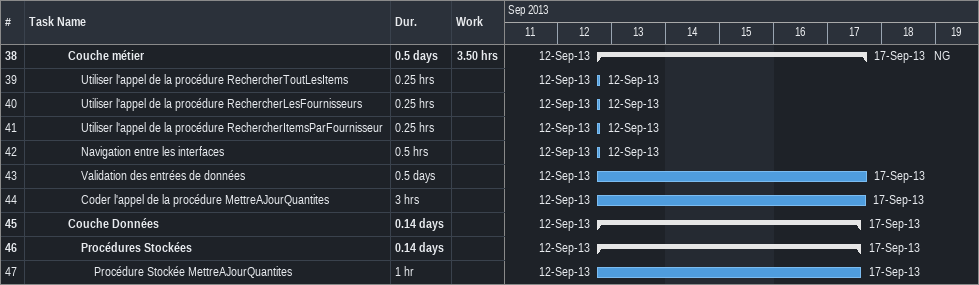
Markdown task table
| ID | Level | Task | Duration | Start | Finish | Resources | Work (h) |
|---|---|---|---|---|---|---|---|
| 38 | 4 | **Couche métier** | 0.5d | 2013-09-12 | 2013-09-17 | NG | 3.50 |
| 39 | 5 | Utiliser l'appel de la procédure RechercherToutLesItems | 0.25h | 2013-09-12 | 2013-09-12 |  |  |
| 40 | 5 | Utiliser l'appel de la procédure RechercherLesFournisseurs | 0.25h | 2013-09-12 | 2013-09-12 |  |  |
| 41 | 5 | Utiliser l'appel de la procédure RechercherItemsParFournisseur | 0.25h | 2013-09-12 | 2013-09-12 |  |  |
| 42 | 5 | Navigation entre les interfaces | 0.5h | 2013-09-12 | 2013-09-12 |  |  |
| 43 | 5 | Validation des entrées de données | 0.5d | 2013-09-12 | 2013-09-17 |  |  |
| 44 | 5 | Coder l'appel de la procédure MettreAJourQuantites | 3h | 2013-09-12 | 2013-09-17 |  |  |
| 45 | 4 | **Couche Données** | 0.14d | 2013-09-12 | 2013-09-17 |  |  |
| 46 | 5 | **Procédures Stockées** | 0.14d | 2013-09-12 | 2013-09-17 |  |  |
| 47 | 6 | Procédure Stockée MettreAJourQuantites | 1h | 2013-09-12 | 2013-09-17 |  |  |
